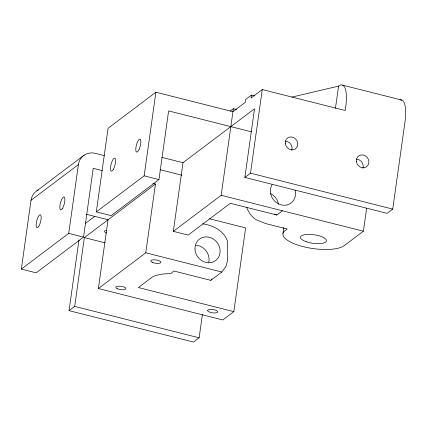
<?xml version="1.0" encoding="UTF-8"?>
<svg xmlns="http://www.w3.org/2000/svg" width="427" height="427" viewBox="0 0 427 427"><rect width="100%" height="100%" fill="white"/><g stroke="black" fill="none" stroke-linecap="round" stroke-linejoin="round"><path stroke-width="0.64" d="M102.197 170.587L93.214 168.318L83.548 237.108L36.162 272.826L21.35 269.085L31.016 200.295A15.991 14.347 53 0 1 38.313 189.978M21.35 269.085L68.736 233.366L78.403 164.582A15.991 14.347 53 0 1 95.317 153.368L104.369 155.652M202.441 314.229L199.126 337.816L193.484 342.064L69.051 310.642L78.717 241.858A15.991 4.718 -75.8 0 1 79 240.07M69.051 310.642L74.688 306.394L84.359 237.604L155.433 184.032L152.866 183.38M251.519 131.852L168.612 110.919L158.961 179.58L111.121 215.64L96.31 211.899L108.058 128.281L155.903 92.221L232.934 111.671L245.344 102.32L245.765 99.326L251.407 95.077L254.609 95.883M209.502 218.773L245.621 227.895L233.852 311.635L222.819 319.956L98.381 288.535L108.047 219.745L86.243 214.242M96.31 211.899L144.15 175.839L155.903 92.221M98.381 288.535L145.767 252.816L155.433 184.032M366.644 208.088L363.398 231.194L282.466 210.789L276.829 215.027L230.356 203.284L188.152 235.096L173.341 231.354L182.991 162.687L254.524 108.768L244.874 177.435L387.086 213.34L392.728 209.091L404.903 122.48A31.982 9.431 -75.8 0 0 399.944 99.993M173.341 231.354L221.181 195.288L233.355 108.682L236.558 109.493M251.407 95.077L250.985 98.066L262.269 89.563L345.224 110.513L345.646 107.519A31.982 9.431 -75.8 0 0 338.568 86.115L291.945 97.094M244.874 177.435L250.516 173.181L262.269 89.563M282.962 233.478L283.79 227.596M335.462 108.223L338.568 86.115M233.852 311.635L138.396 287.536L152.439 276.947L156.058 275.372L162.804 274.027L171.019 273.526L173.72 270.98L210.81 280.347L211.936 278.783M210.81 280.347L221.848 272.031L225.974 266.293L227.442 261.057L227.394 240.913C223.647 230.431 212.902 225.296 202.531 223.796M36.845 190.816L84.226 155.102M31.016 200.295L78.403 164.582M230.164 111.084L233.355 108.682M94.885 216.302L86.457 222.648A15.991 4.718 -75.8 0 0 85.32 223.769M363.398 231.194L344.215 245.648A31.982 10.515 8 0 1 300.459 245.899L297.795 245.066A31.961 10.51 8 0 1 284.969 230.692L287.216 228.989L265.546 223.545L255.784 219.537A22.385 20.085 53 0 1 246.763 207.447M342.566 85.138L401.818 100.099M250.516 173.181L392.728 209.091M161.822 157.344L182.991 162.687M159.997 169.7L181.987 175.251M282.466 210.789L221.181 195.288M144.15 175.839L158.961 179.58M68.736 233.366L83.548 237.108M145.767 252.816L221.848 272.031M84.359 237.604L104.989 242.814M74.688 306.394L199.126 337.816M274.39 214.028L276.829 215.027M106.563 233.046A5.119 1.681 8 0 1 106.334 230.324M195.993 245.231A13.429 12.052 53 0 1 208.771 262.295M356.225 159.138A6.715 6.026 53 0 1 362.955 168.249M285.119 141.182A6.715 6.026 53 0 1 291.849 150.293M270.334 193.42A13.429 12.052 53 0 1 278.415 204.149M295.1 190.277A13.429 12.052 53 0 1 281.318 204.901A13.429 12.052 53 0 1 272.074 184.704M207.719 310.269L207.682 310.707A5.119 1.681 8 0 0 215.331 312.948A5.119 1.681 8 0 0 215.571 310.114A5.119 1.681 8 0 0 207.719 310.269M117.34 288.743A5.119 1.681 8 0 0 125.8 289.004A5.119 1.681 8 0 0 119.512 286.165A5.119 1.681 8 0 0 117.34 288.743M62.588 208.301A6.715 1.98 -75.8 0 0 64.418 197.221A6.715 1.98 -75.8 0 0 60.058 204.73A6.715 1.98 -75.8 0 0 62.588 208.301M38.937 226.08A6.715 1.98 -75.8 0 0 40.698 215.043A6.715 1.98 -75.8 0 0 36.343 222.702A6.715 1.98 -75.8 0 0 38.937 226.08M152.311 262.381A5.119 1.681 8 0 0 160.771 262.642A5.119 1.681 8 0 0 154.483 259.803A5.119 1.681 8 0 0 152.311 262.381M194.984 249.016A13.429 12.052 53 0 0 214.263 261.436A13.429 12.052 53 0 0 213.377 239.056A13.429 12.052 53 0 0 194.984 249.016M306.196 241.719A13.114 4.313 8 0 0 326.425 240.94A13.114 4.313 8 0 0 307.755 234.396A13.114 4.313 8 0 0 306.196 241.719M285.279 143.509A6.715 6.026 53 0 0 295.292 148.954A6.715 6.026 53 0 0 293.979 137.745A6.715 6.026 53 0 0 285.279 143.509M356.385 161.465A6.715 6.026 53 0 0 366.398 166.909A6.715 6.026 53 0 0 365.085 155.695A6.715 6.026 53 0 0 356.385 161.465M139.095 149.397A6.715 1.98 -75.8 0 0 140.008 139.09A6.715 1.98 -75.8 0 0 135.839 148.276A6.715 1.98 -75.8 0 0 139.095 149.397M113.454 169.188A6.715 1.98 -75.8 0 0 114.986 158.31A6.715 1.98 -75.8 0 0 110.668 166.429A6.715 1.98 -75.8 0 0 113.454 169.188"/></g></svg>
